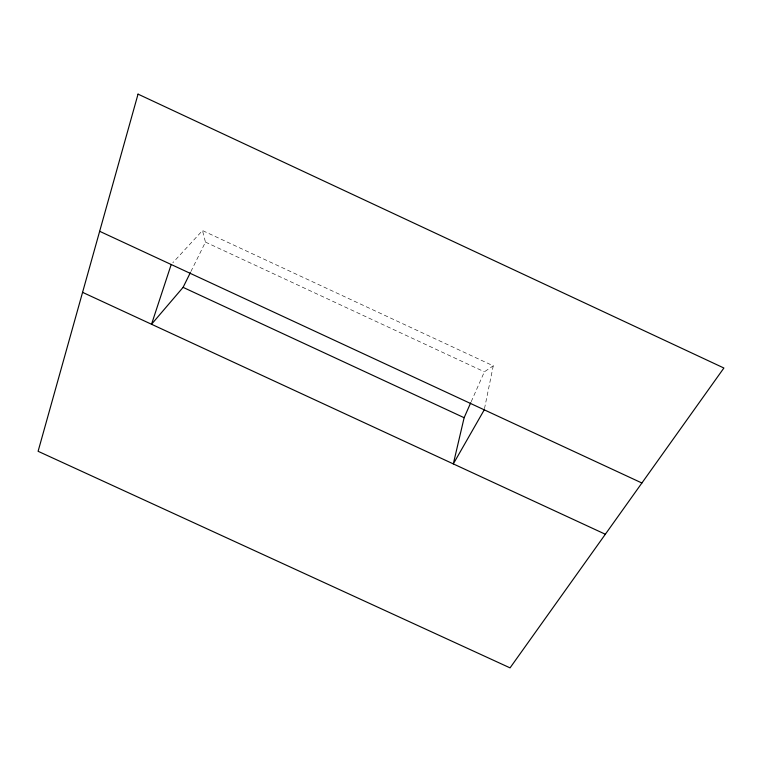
<?xml version="1.0" encoding="UTF-8"?>
<svg xmlns="http://www.w3.org/2000/svg" width="762" height="762" viewBox="0 0 762 762"><rect width="100%" height="100%" fill="white"/><g stroke="black" fill="none" stroke-linecap="round" stroke-linejoin="round"><path stroke-width="0.57" stroke-dasharray="3.81 2.86" d="M484.489 408.67L493.262 365.836L202.482 230.553L172.812 262.776M471.202 401.698L484.394 371.799L493.262 365.836M190.891 271.567L205.454 242.097L202.482 230.553M205.454 242.097L484.394 371.799"/><path stroke-width="1.14" d="M470.726 402.765L464.134 417.709L453.314 463.906L484.251 409.832M171.202 264.519L151.533 324.26L183.09 287.36L190.367 272.625M82.572 292.351L605.342 534.248M99.66 231.305L641.89 483.003M183.09 287.36L464.134 417.709M138.036 94.126L38.1 451.295L510.045 667.874L723.9 368.017L138.036 94.126"/></g></svg>
